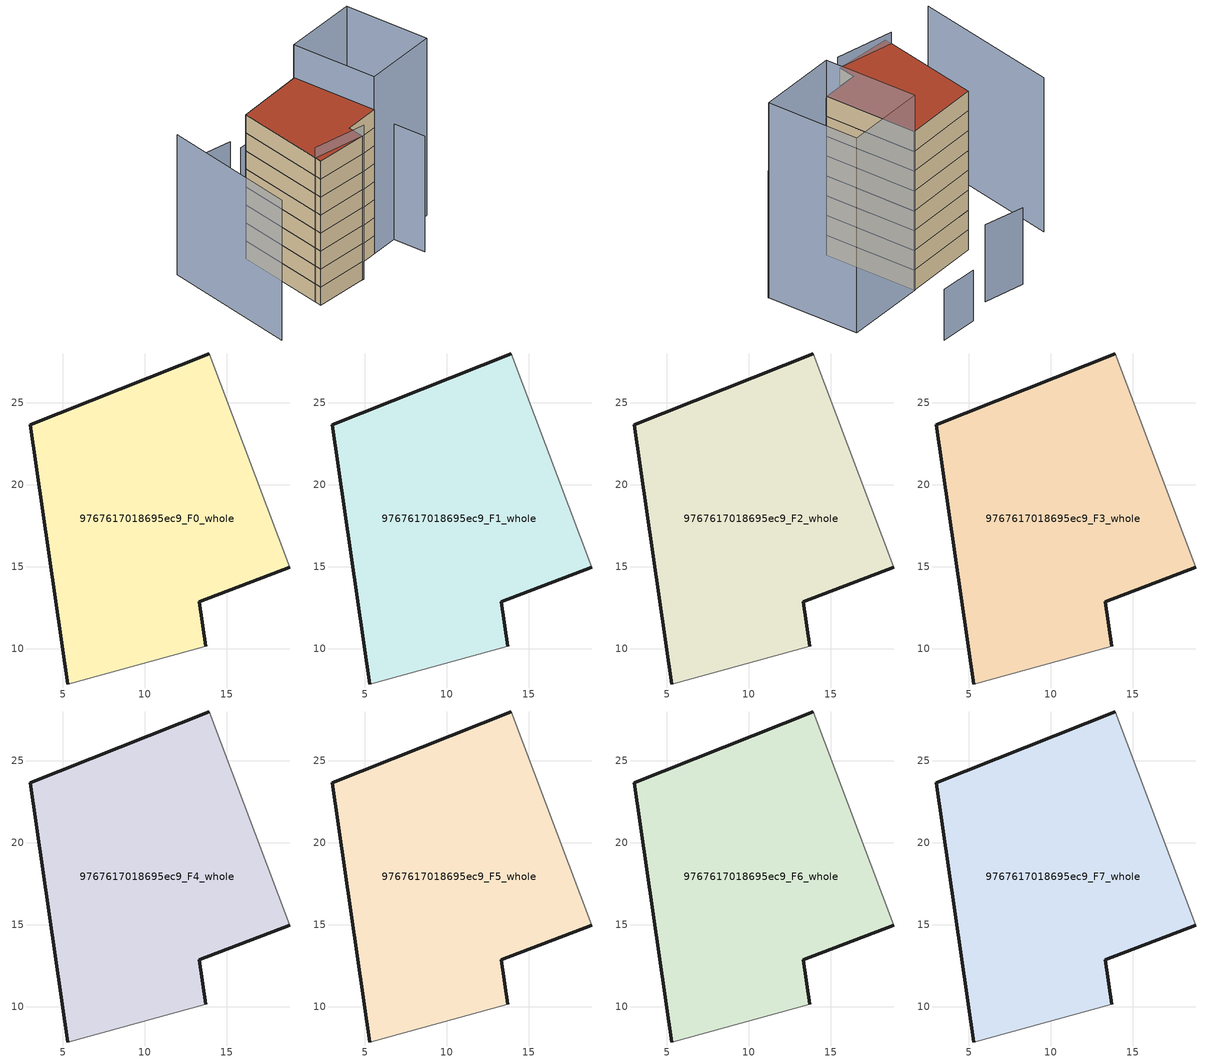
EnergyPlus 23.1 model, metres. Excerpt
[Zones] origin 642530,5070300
9767617018695ec9_F0_whole
 floor ground (EU_floor_Construction): 13.93,27.96 18.83,14.95 13.32,12.85 13.72,10.15 5.32,7.85 3.02,23.66 z0
 wall outside (EU_wall_Construction): 13.72,10.15 13.32,12.85 18.83,14.95 / 13.93,27.96 3.02,23.66 5.32,7.85 z0:3
 wall adiabatic (EU_wall_Construction): 5.32,7.85 13.72,10.15 / 18.83,14.95 13.93,27.96 z0:3
9767617018695ec9_F1_whole
 floor to 9767617018695ec9_F0_whole (EU_floor_Construction): 13.93,27.96 18.83,14.95 13.32,12.85 13.72,10.15 5.32,7.85 3.02,23.66 z3
 wall outside (EU_wall_Construction): 13.72,10.15 13.32,12.85 18.83,14.95 / 13.93,27.96 3.02,23.66 5.32,7.85 z3:6
 wall adiabatic (EU_wall_Construction): 5.32,7.85 13.72,10.15 / 18.83,14.95 13.93,27.96 z3:6
9767617018695ec9_F2_whole
 floor to 9767617018695ec9_F1_whole (EU_floor_Construction): 13.93,27.96 18.83,14.95 13.32,12.85 13.72,10.15 5.32,7.85 3.02,23.66 z6
 wall outside (EU_wall_Construction): 13.72,10.15 13.32,12.85 18.83,14.95 / 13.93,27.96 3.02,23.66 5.32,7.85 z6:9
 wall adiabatic (EU_wall_Construction): 5.32,7.85 13.72,10.15 / 18.83,14.95 13.93,27.96 z6:9
9767617018695ec9_F3_whole
 floor to 9767617018695ec9_F2_whole (EU_floor_Construction): 13.93,27.96 18.83,14.95 13.32,12.85 13.72,10.15 5.32,7.85 3.02,23.66 z9
 wall outside (EU_wall_Construction): 13.72,10.15 13.32,12.85 18.83,14.95 / 13.93,27.96 3.02,23.66 5.32,7.85 z9:12
 wall adiabatic (EU_wall_Construction): 5.32,7.85 13.72,10.15 / 18.83,14.95 13.93,27.96 z9:12
9767617018695ec9_F4_whole
 floor to 9767617018695ec9_F3_whole (EU_floor_Construction): 13.93,27.96 18.83,14.95 13.32,12.85 13.72,10.15 5.32,7.85 3.02,23.66 z12
 wall outside (EU_wall_Construction): 13.72,10.15 13.32,12.85 18.83,14.95 / 13.93,27.96 3.02,23.66 5.32,7.85 z12:15
 wall adiabatic (EU_wall_Construction): 5.32,7.85 13.72,10.15 / 18.83,14.95 13.93,27.96 z12:15
9767617018695ec9_F5_whole
 floor to 9767617018695ec9_F4_whole (EU_floor_Construction): 13.93,27.96 18.83,14.95 13.32,12.85 13.72,10.15 5.32,7.85 3.02,23.66 z15
 wall outside (EU_wall_Construction): 13.72,10.15 13.32,12.85 18.83,14.95 / 13.93,27.96 3.02,23.66 5.32,7.85 z15:18
 wall adiabatic (EU_wall_Construction): 5.32,7.85 13.72,10.15 / 18.83,14.95 13.93,27.96 z15:18
9767617018695ec9_F6_whole
 floor to 9767617018695ec9_F5_whole (EU_floor_Construction): 13.93,27.96 18.83,14.95 13.32,12.85 13.72,10.15 5.32,7.85 3.02,23.66 z18
 wall outside (EU_wall_Construction): 13.72,10.15 13.32,12.85 18.83,14.95 / 13.93,27.96 3.02,23.66 5.32,7.85 z18:21
 wall adiabatic (EU_wall_Construction): 5.32,7.85 13.72,10.15 / 18.83,14.95 13.93,27.96 z18:21
9767617018695ec9_F7_whole
 floor to 9767617018695ec9_F6_whole (EU_floor_Construction): 13.93,27.96 18.83,14.95 13.32,12.85 13.72,10.15 5.32,7.85 3.02,23.66 z21
 wall outside (EU_wall_Construction): 13.72,10.15 13.32,12.85 18.83,14.95 / 13.93,27.96 3.02,23.66 5.32,7.85 z21:24
 wall adiabatic (EU_wall_Construction): 5.32,7.85 13.72,10.15 / 18.83,14.95 13.93,27.96 z21:24
 roof outside (EU_roof_Construction): 13.72,10.15 13.32,12.85 18.83,14.95 13.93,27.96 3.02,23.66 5.32,7.85 z24
shading: 5.16,8.97 14.03,10.19 z0:25.7; -7.33,25.35 -4.17,3.22 z0:23.3; 25.05,11.56 23.16,16.66 / 23.16,16.66 30.45,19.36 z0:19.2; 30.44,19.35 18.83,14.95 / 18.83,14.95 13.88,28.02 / 13.88,28.02 25.49,32.42 / 25.49,32.42 30.44,19.35 z0:29.5; 7.79,35.08 1.59,34.27 z0:11.6; 17.07,39.82 11.53,38.07 z0:7.7
[Building]
EU S2 Campaign: North Axis=0; Terrain=City; Solar Distribution=FullExterior
[Site:Location]
Lyon-Bron: Latitude=45.75; Longitude=5; Time Zone=1; Elevation=198
[SizingPeriod:WeatherFileDays]
AnnualSizingPeriod: Begin Month=1; Begin Day of Month=1; End Month=12; End Day of Month=31; Day of Week for Start Day=Monday; Use Weather File Daylight Saving Period=No; Use Weather File Rain and Snow Indicators=No
[MATERIAL]
EU_InternalMass_Material: Roughness=MediumRough; Thickness=0.1; Conductivity=1; Density=1800; Specific Heat=900; Thermal Absorptance=0.9; Solar Absorptance=0.7; Visible Absorptance=0.7
[MATERIAL:NOMASS] Roughness=MediumRough; Thermal Absorptance=0.9; Solar Absorptance=0.7; Visible Absorptance=0.7
Name | Thermal Resistance
EU_wall_NoMass | 0.776494
EU_roof_NoMass | 0.486893
EU_floor_NoMass | 0.421597
[CONSTRUCTION]
EU_wall_Construction: EU_wall_NoMass
EU_roof_Construction: EU_roof_NoMass
EU_floor_Construction: EU_floor_NoMass
EU_InternalMass_Construction: EU_InternalMass_Material
[ZONE] Type=1; Multiplier=1; Ceiling Height=autocalculate; Floor Area=autocalculate; Part of Total Floor Area=Yes
Name | Volume
9767617018695ec9_F0_whole | 608.808
9767617018695ec9_F1_whole; 9767617018695ec9_F2_whole; 9767617018695ec9_F3_whole; 9767617018695ec9_F4_whole; 9767617018695ec9_F5_whole; 9767617018695ec9_F6_whole; 9767617018695ec9_F7_whole | 608.81
[INTERNALMASS] Construction=EU_InternalMass_Construction; Surface Area=202.936
Name | Zone or ZoneList
9767617018695ec9_F0_whole_EU_InternalMass | 9767617018695ec9_F0_whole
9767617018695ec9_F1_whole_EU_InternalMass | 9767617018695ec9_F1_whole
9767617018695ec9_F2_whole_EU_InternalMass | 9767617018695ec9_F2_whole
9767617018695ec9_F3_whole_EU_InternalMass | 9767617018695ec9_F3_whole
9767617018695ec9_F4_whole_EU_InternalMass | 9767617018695ec9_F4_whole
9767617018695ec9_F5_whole_EU_InternalMass | 9767617018695ec9_F5_whole
9767617018695ec9_F6_whole_EU_InternalMass | 9767617018695ec9_F6_whole
9767617018695ec9_F7_whole_EU_InternalMass | 9767617018695ec9_F7_whole
[OTHEREQUIPMENT] Fuel Type=Electricity; Design Level Calculation Method=Watts/Area; Power per Zone Floor Area=1; Fraction Latent=0; Fraction Radiant=0; Fraction Lost=0; Carbon Dioxide Generation Rate=0; EndUse Subcategory=EU_Step8_InternalGains
Name | Zone or ZoneList or Space or SpaceList | Schedule
EU_Step8_InternalGain_9767617018695ec9_F0_whole_f000 | 9767617018695ec9_F0_whole | EU_Step8_GainSchedule_9767617018695ec9_F0_whole_f000
EU_Step8_InternalGain_9767617018695ec9_F1_whole_f000 | 9767617018695ec9_F1_whole | EU_Step8_GainSchedule_9767617018695ec9_F1_whole_f000
EU_Step8_InternalGain_9767617018695ec9_F2_whole_f000 | 9767617018695ec9_F2_whole | EU_Step8_GainSchedule_9767617018695ec9_F2_whole_f000
EU_Step8_InternalGain_9767617018695ec9_F3_whole_f000 | 9767617018695ec9_F3_whole | EU_Step8_GainSchedule_9767617018695ec9_F3_whole_f000
EU_Step8_InternalGain_9767617018695ec9_F4_whole_f000 | 9767617018695ec9_F4_whole | EU_Step8_GainSchedule_9767617018695ec9_F4_whole_f000
EU_Step8_InternalGain_9767617018695ec9_F5_whole_f000 | 9767617018695ec9_F5_whole | EU_Step8_GainSchedule_9767617018695ec9_F5_whole_f000
EU_Step8_InternalGain_9767617018695ec9_F6_whole_f000 | 9767617018695ec9_F6_whole | EU_Step8_GainSchedule_9767617018695ec9_F6_whole_f000
EU_Step8_InternalGain_9767617018695ec9_F7_whole_f000 | 9767617018695ec9_F7_whole | EU_Step8_GainSchedule_9767617018695ec9_F7_whole_f000
[ZONEVENTILATION:DESIGNFLOWRATE] Schedule=EU_AlwaysOn; Design Flow Rate Calculation Method=AirChanges/Hour; Air Changes per Hour=0.693814; Ventilation Type=Natural; Fan Pressure Rise=0; Fan Total Efficiency=1; Constant Term Coefficient=1; Temperature Term Coefficient=0; Velocity Term Coefficient=0; Velocity Squared Term Coefficient=0; Minimum Indoor Temperature=-100; Maximum Indoor Temperature=100; Delta Temperature=-100; Minimum Outdoor Temperature=-100; Maximum Outdoor Temperature=100; Maximum Wind Speed=40
Name | Zone or ZoneList or Space or SpaceList
EU_ConstantAir_9767617018695ec9_F0_whole | 9767617018695ec9_F0_whole
EU_ConstantAir_9767617018695ec9_F1_whole | 9767617018695ec9_F1_whole
EU_ConstantAir_9767617018695ec9_F2_whole | 9767617018695ec9_F2_whole
EU_ConstantAir_9767617018695ec9_F3_whole | 9767617018695ec9_F3_whole
EU_ConstantAir_9767617018695ec9_F4_whole | 9767617018695ec9_F4_whole
EU_ConstantAir_9767617018695ec9_F5_whole | 9767617018695ec9_F5_whole
EU_ConstantAir_9767617018695ec9_F6_whole | 9767617018695ec9_F6_whole
EU_ConstantAir_9767617018695ec9_F7_whole | 9767617018695ec9_F7_whole
[HVACTEMPLATE:THERMOSTAT] Constant Heating Setpoint=20; Constant Cooling Setpoint=50
EU_HeatOnly_9767617018695ec9_F0_whole; EU_HeatOnly_9767617018695ec9_F1_whole; EU_HeatOnly_9767617018695ec9_F2_whole; EU_HeatOnly_9767617018695ec9_F3_whole; EU_HeatOnly_9767617018695ec9_F4_whole; EU_HeatOnly_9767617018695ec9_F5_whole; EU_HeatOnly_9767617018695ec9_F6_whole; EU_HeatOnly_9767617018695ec9_F7_whole
[HVACTEMPLATE:ZONE:IDEALLOADSAIRSYSTEM] System Availability Schedule=EU_AlwaysOn; Maximum Heating Supply Air Temperature=50; Minimum Cooling Supply Air Temperature=13; Maximum Heating Supply Air Humidity Ratio=0.0156; Minimum Cooling Supply Air Humidity Ratio=0.0077; Heating Limit=NoLimit; Cooling Limit=NoLimit; Heating Availability Schedule=EU_AlwaysOn; Cooling Availability Schedule=EU_CoolingOff; Dehumidification Control Type=ConstantSensibleHeatRatio; Cooling Sensible Heat Ratio=0.7; Dehumidification Setpoint=60; Humidification Control Type=None; Humidification Setpoint=30; Outdoor Air Method=None; Outdoor Air Flow Rate per Person=0.00944; Outdoor Air Flow Rate per Zone Floor Area=0; Outdoor Air Flow Rate per Zone=0; Demand Controlled Ventilation Type=None; Outdoor Air Economizer Type=NoEconomizer; Heat Recovery Type=None; Sensible Heat Recovery Effectiveness=0.7; Latent Heat Recovery Effectiveness=0.65
Name | Template Thermostat
9767617018695ec9_F0_whole | EU_HeatOnly_9767617018695ec9_F0_whole
9767617018695ec9_F1_whole | EU_HeatOnly_9767617018695ec9_F1_whole
9767617018695ec9_F2_whole | EU_HeatOnly_9767617018695ec9_F2_whole
9767617018695ec9_F3_whole | EU_HeatOnly_9767617018695ec9_F3_whole
9767617018695ec9_F4_whole | EU_HeatOnly_9767617018695ec9_F4_whole
9767617018695ec9_F5_whole | EU_HeatOnly_9767617018695ec9_F5_whole
9767617018695ec9_F6_whole | EU_HeatOnly_9767617018695ec9_F6_whole
9767617018695ec9_F7_whole | EU_HeatOnly_9767617018695ec9_F7_whole
[SIZING:ZONE] Zone Cooling Design Supply Air Temperature Input Method=SupplyAirTemperature; Zone Cooling Design Supply Air Temperature=13; Zone Heating Design Supply Air Temperature Input Method=SupplyAirTemperature; Zone Heating Design Supply Air Temperature=50; Zone Cooling Design Supply Air Humidity Ratio=0.008; Zone Heating Design Supply Air Humidity Ratio=0.008; Cooling Design Air Flow Method=DesignDay; Cooling Design Air Flow Rate=0; Cooling Minimum Air Flow per Zone Floor Area=0.000762; Cooling Minimum Air Flow=0; Cooling Minimum Air Flow Fraction=0.2; Heating Design Air Flow Method=DesignDay; Heating Design Air Flow Rate=0; Heating Maximum Air Flow per Zone Floor Area=0.002032; Heating Maximum Air Flow=0.141576; Heating Maximum Air Flow Fraction=0.3; Account for Dedicated Outdoor Air System=No; Dedicated Outdoor Air System Control Strategy=NeutralSupplyAir; Dedicated Outdoor Air Low Setpoint Temperature for Design=autosize; Dedicated Outdoor Air High Setpoint Temperature for Design=autosize; Zone Load Sizing Method=Sensible Load Only No Latent Load; Zone Latent Cooling Design Supply Air Humidity Ratio Input Method=HumidityRatioDifference; Zone Cooling Design Supply Air Humidity Ratio Difference=0.005; Zone Latent Heating Design Supply Air Humidity Ratio Input Method=HumidityRatioDifference; Zone Humidification Design Supply Air Humidity Ratio Difference=0.005
9767617018695ec9_F0_whole; 9767617018695ec9_F1_whole; 9767617018695ec9_F2_whole; 9767617018695ec9_F3_whole; 9767617018695ec9_F4_whole; 9767617018695ec9_F5_whole; 9767617018695ec9_F6_whole; 9767617018695ec9_F7_whole
[SCHEDULE:CONSTANT]
Name | Hourly Value
EU_AlwaysOn | 1
EU_CoolingOff | 0
[SCHEDULE:FILE] Column Number=1; Rows to Skip at Top=0; Number of Hours of Data=8760; Column Separator=Comma; Interpolate to Timestep=No; Minutes per Item=60; Adjust Schedule for Daylight Savings=Yes
Name | File
EU_Step8_GainSchedule_9767617018695ec9_F0_whole_f000 | ../../schedules/9767617018695ec9/9767617018695ec9_F0_whole_f000_gain.csv
EU_Step8_GainSchedule_9767617018695ec9_F1_whole_f000 | ../../schedules/9767617018695ec9/9767617018695ec9_F1_whole_f000_gain.csv
EU_Step8_GainSchedule_9767617018695ec9_F2_whole_f000 | ../../schedules/9767617018695ec9/9767617018695ec9_F2_whole_f000_gain.csv
EU_Step8_GainSchedule_9767617018695ec9_F3_whole_f000 | ../../schedules/9767617018695ec9/9767617018695ec9_F3_whole_f000_gain.csv
EU_Step8_GainSchedule_9767617018695ec9_F4_whole_f000 | ../../schedules/9767617018695ec9/9767617018695ec9_F4_whole_f000_gain.csv
EU_Step8_GainSchedule_9767617018695ec9_F5_whole_f000 | ../../schedules/9767617018695ec9/9767617018695ec9_F5_whole_f000_gain.csv
EU_Step8_GainSchedule_9767617018695ec9_F6_whole_f000 | ../../schedules/9767617018695ec9/9767617018695ec9_F6_whole_f000_gain.csv
EU_Step8_GainSchedule_9767617018695ec9_F7_whole_f000 | ../../schedules/9767617018695ec9/9767617018695ec9_F7_whole_f000_gain.csv
